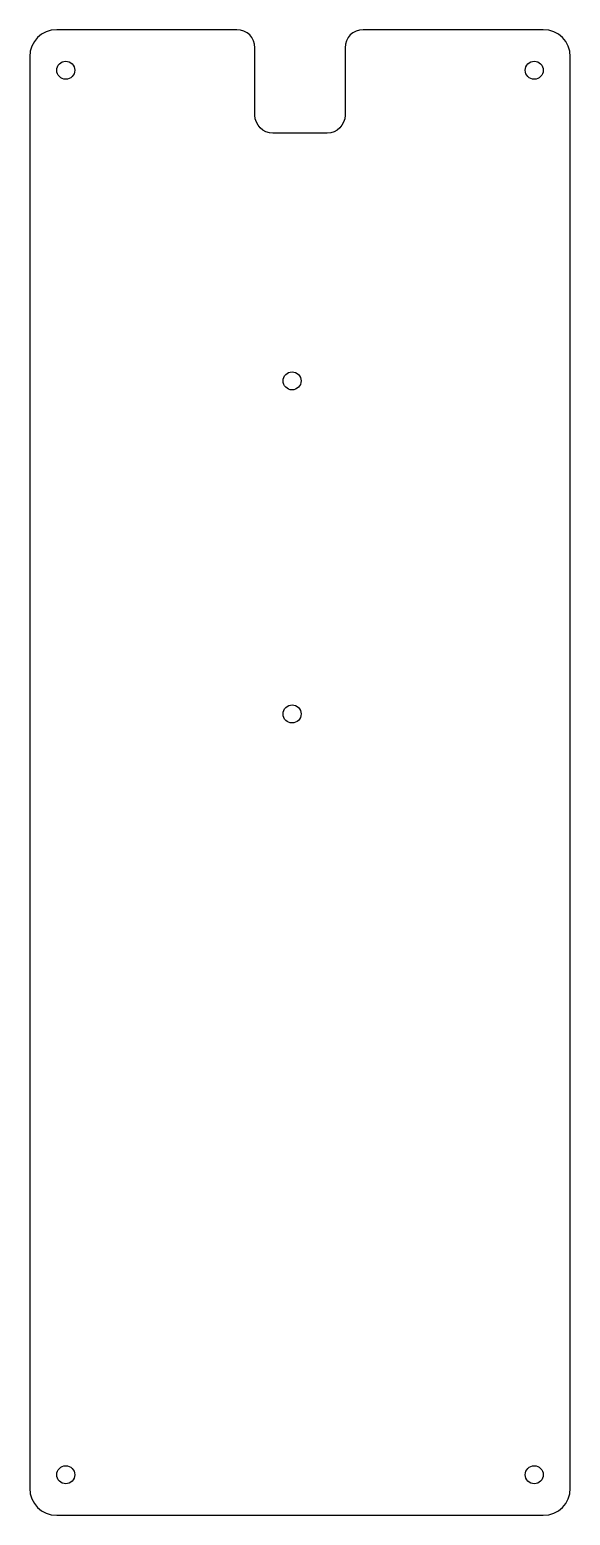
# Model space of a CAD drawing. Header units: millimetres. Extents: x 0 to 60, y 0 to 165.
import ezdxf

# ---------------------------------------------------------------- set-up
doc = ezdxf.new("R2010")
doc.units = ezdxf.units.MM
doc.layers.add('Layer_1', color=7, linetype='CONTINUOUS')

msp = doc.modelspace()

# ---------------------------------------------------------------- linework, layer by layer
at = {"layer": 'Layer_1', "color": 7}
for points in [[(23.000133, 164.999809), (3.000323, 164.999809)], [(57.00012, 164.999809), (37.00031, 164.999809)], [(-0.000017, 161.999992), (-0.000017, 2.99987)], [(25.000013, 155.499613), (25.000013, 162.999931)], [(34.99992, 162.999931), (34.99992, 155.499613)], [(59.99994, 2.99987), (59.99994, 161.999992)], [(33.00004, 153.499735), (27.0004, 153.499735)], [(3.000323, 0.00006), (57.00012, 0.00006)]]:
    msp.add_lwpolyline(points, dxfattribs=at)
for points in [[(4.000263, 161.499764)], [(56.00018, 161.499764)], [(29.12534, 126.99954)], [(29.12534, 89.99973)], [(4.000263, 5.49998)], [(56.00018, 5.49998)]]:
    msp.add_lwpolyline(points, close=True, dxfattribs=at)
for points in [[(3.000323, 164.999809), (1.338323, 164.999809), (-0.000017, 163.661992), (-0.000017, 161.999992)], [(25.000013, 162.999931), (25.000013, 164.107931), (24.108133, 164.999809), (23.000133, 164.999809)], [(37.00031, 164.999809), (35.89231, 164.999809), (34.99992, 164.107931), (34.99992, 162.999931)], [(59.99994, 161.999992), (59.99994, 163.661992), (58.66212, 164.999809), (57.00012, 164.999809)], [(3.000323, 160.499825), (3.000357, 161.052063), (3.448025, 161.499731), (4.000263, 161.499764)], [(4.000263, 159.499886), (3.448025, 159.499919), (3.000357, 159.947587), (3.000323, 160.499825)], [(4.000263, 161.499764), (4.552501, 161.499731), (5.000169, 161.052063), (5.000203, 160.499825)], [(5.000203, 160.499825), (5.000169, 159.947587), (4.552501, 159.499919), (4.000263, 159.499886)], [(55.00025, 160.499825), (55.000284, 161.052059), (55.447946, 161.499725), (56.00018, 161.499764)], [(56.00018, 159.499886), (55.447946, 159.499925), (55.000284, 159.947591), (55.00025, 160.499825)], [(56.00018, 161.499764), (56.552418, 161.499731), (57.000086, 161.052063), (57.00012, 160.499825)], [(57.00012, 160.499825), (57.000086, 159.947587), (56.552418, 159.499919), (56.00018, 159.499886)], [(27.0004, 153.499735), (25.8924, 153.499735), (25.000013, 154.391613), (25.000013, 155.499613)], [(34.99992, 155.499613), (34.99992, 154.391613), (34.10804, 153.499735), (33.00004, 153.499735)], [(28.1254, 125.99961), (28.125439, 126.551844), (28.573106, 126.999507), (29.12534, 126.99954)], [(29.12534, 124.99967), (28.573102, 124.999703), (28.125433, 125.447372), (28.1254, 125.99961)], [(29.12534, 126.99954), (29.677574, 126.999507), (30.125241, 126.551844), (30.12528, 125.99961)], [(30.12528, 125.99961), (30.125247, 125.447372), (29.677578, 124.999703), (29.12534, 124.99967)], [(28.1254, 88.99928), (28.125281, 89.264564), (28.230577, 89.519024), (28.418113, 89.706656)], [(28.418113, 89.706656), (28.605649, 89.894288), (28.860056, 89.999714), (29.12534, 89.99973)], [(29.12534, 89.99973), (29.390624, 89.999714), (29.645031, 89.894288), (29.832567, 89.706656)], [(29.832567, 89.706656), (30.020103, 89.519024), (30.125399, 89.264564), (30.12528, 88.99928)], [(29.12534, 87.99934), (28.573102, 87.999373), (28.125433, 88.447042), (28.1254, 88.99928)], [(30.12528, 88.99928), (30.125247, 88.447042), (29.677578, 87.999373), (29.12534, 87.99934)], [(3.000323, 4.50004), (3.000356, 5.052278), (3.448025, 5.499947), (4.000263, 5.49998)], [(4.000263, 5.49998), (4.552501, 5.499947), (5.00017, 5.052278), (5.000203, 4.50004)], [(55.00025, 4.50004), (55.000283, 5.052274), (55.447946, 5.499941), (56.00018, 5.49998)], [(56.00018, 5.49998), (56.552418, 5.499947), (57.000087, 5.052278), (57.00012, 4.50004)], [(3.293036, 3.792664), (3.1055, 3.980296), (3.000204, 4.234756), (3.000323, 4.50004)], [(4.000263, 3.49959), (3.734979, 3.499606), (3.480572, 3.605032), (3.293036, 3.792664)], [(4.70749, 3.792664), (4.519954, 3.605032), (4.265547, 3.499606), (4.000263, 3.49959)], [(5.000203, 4.50004), (5.000322, 4.234756), (4.895026, 3.980296), (4.70749, 3.792664)], [(55.292959, 3.792667), (55.105425, 3.980299), (55.000131, 4.234758), (55.00025, 4.50004)], [(56.00018, 3.49959), (55.734898, 3.499609), (55.480493, 3.605035), (55.292959, 3.792667)], [(56.707407, 3.792664), (56.519871, 3.605032), (56.265464, 3.499606), (56.00018, 3.49959)], [(57.00012, 4.50004), (57.000239, 4.234756), (56.894943, 3.980296), (56.707407, 3.792664)], [(-0.000017, 2.99987), (-0.000017, 1.33787), (1.338323, 0.00006), (3.000323, 0.00006)], [(57.00012, 0.00006), (58.66212, 0.00006), (59.99994, 1.33787), (59.99994, 2.99987)]]:
    msp.add_open_spline(points, degree=3, dxfattribs=at)

doc.saveas('drawing.dxf')
